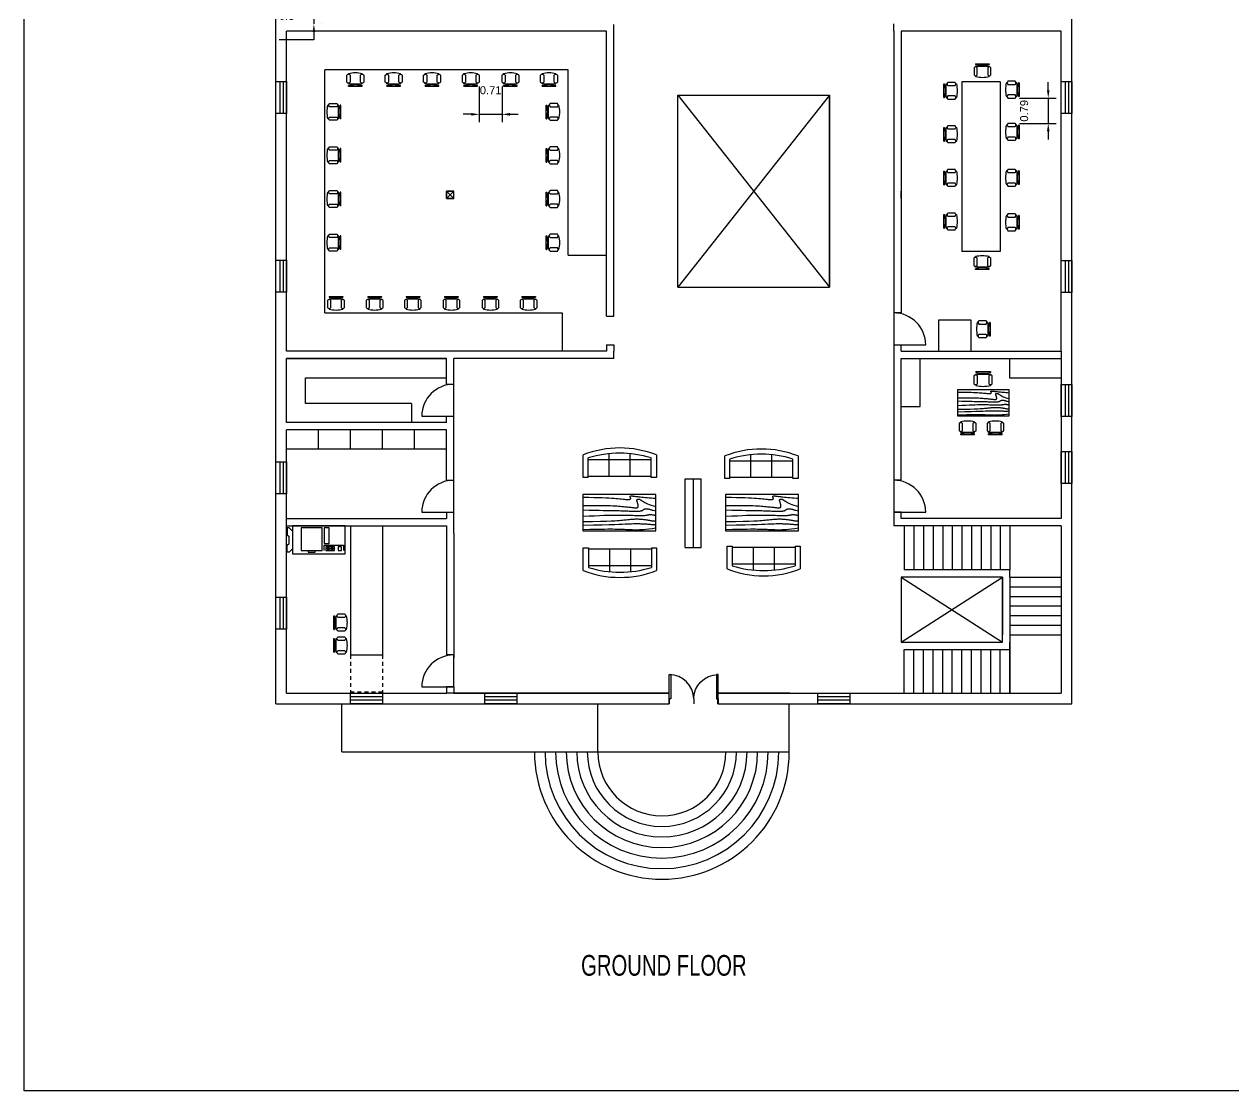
# Model space of a CAD drawing. Header units: millimetres. Extents: x 8996.5 to 9094.2, y 3476.8 to 3533.3.
# Drawn here: x 8996.48 to 9034.27, y 3476.77 to 3510.11 of the extents above; entities that cross this region are included whole.
import ezdxf

# ---------------------------------------------------------------- set-up
doc = ezdxf.new("R2010")
doc.units = ezdxf.units.MM
doc.linetypes.add('ACAD_ISO02W100', pattern=[15, 12, -3])
doc.layers.add('bulb', color=21, linetype='Continuous')
doc.styles.get("Standard").update_dxf_attribs({"font": 'arial.ttf'})
doc.styles.add('Style2', font='arial.ttf', dxfattribs={"height": 0.2})
doc.dimstyles.new('ISO-25', dxfattribs={"dimtxt": 0.25, "dimasz": 0.25, "dimexe": 0.25, "dimexo": 0.25, "dimtad": 3, "dimtoh": 1, "dimdsep": 46, "dimtxsty": 'Standard', "dimcen": 2.5, "dimadec": 0, "dimazin": 0, "dimtfac": 1, "dimtmove": 0, "dimatfit": 3, "dimfxl": 1, "dimarcsym": 0})

# ---------------------------------------------------------------- blocks, each defined once
blk = doc.blocks.new('Table - Rectangular Woodgrain 60 x 30 in.')
at = {"linetype": 'Continuous'}
for p, q in [((0, 0), (0, -30)), ((60, 0), (0, 0)), ((60, -30), (60, 0)), ((0, -30), (60, -30))]:
    blk.add_line(p, q, dxfattribs=at)
for points in [[(0, -2.4), (4.8155, -2.418), (9.0302, -2.4688), (12.709, -2.5477), (15.9167, -2.65), (18.7181, -2.7711), (21.1781, -2.9063), (23.3616, -3.0508), (25.3333, -3.2), (27.1477, -3.3495), (28.8172, -3.4958), (30.3437, -3.636), (31.7291, -3.7667), (32.9756, -3.8849), (34.0849, -3.9875), (35.059, -4.0714), (35.9, -4.1334), (36.6114, -4.1711), (37.2041, -4.1854), (37.6906, -4.1779), (38.0833, -4.15), (38.3948, -4.1034), (38.6375, -4.0396), (38.8239, -3.9602), (38.9666, -3.8667), (39.0764, -3.7608), (39.1573, -3.6448), (39.2116, -3.521), (39.2416, -3.3917), (39.2498, -3.2593), (39.2385, -3.1261), (39.21, -2.9944), (39.1666, -2.8667), (39.111, -2.7447), (39.0468, -2.6281), (38.978, -2.5163), (38.9083, -2.4083), (38.8418, -2.3035), (38.7823, -2.201), (38.7337, -2.1001), (38.7, -2), (38.6844, -1.9003), (38.6875, -1.8021), (38.7094, -1.707), (38.75, -1.6167), (38.8094, -1.5326), (38.8875, -1.4563), (38.9844, -1.3893), (39.1, -1.3333), (39.2351, -1.2896), (39.3937, -1.2583), (39.5804, -1.2396), (39.8, -1.2333), (40.057, -1.2396), (40.3562, -1.2583), (40.7023, -1.2896), (41.1, -1.3333), (41.5547, -1.3895), (42.0755, -1.4573), (42.6721, -1.5361), (43.3542, -1.625), (44.1316, -1.7233), (45.014, -1.8302), (46.0114, -1.9449), (47.1333, -2.0667), (48.3862, -2.1947), (49.7625, -2.3281), (51.2513, -2.4663), (52.8416, -2.6083), (54.5226, -2.7535), (56.2833, -2.9011), (58.1127, -3.0501), (60, -3.2)], [(0, -9.2), (6.5759, -9.0858), (11.9385, -9.0365), (16.2527, -9.0418), (19.6833, -9.0917), (22.3952, -9.1759), (24.5531, -9.2844), (26.322, -9.4069), (27.8666, -9.5333), (29.3241, -9.6553), (30.7203, -9.7719), (32.0532, -9.8837), (33.3208, -9.9917), (34.5213, -10.0965), (35.6526, -10.199), (36.7128, -10.2999), (37.7, -10.4), (38.6129, -10.4996), (39.4531, -10.5969), (40.223, -10.6895), (40.925, -10.775), (41.5613, -10.8512), (42.1344, -10.9156), (42.6465, -10.966), (43.1, -11), (43.4976, -11.0158), (43.8437, -11.0136), (44.143, -10.9942), (44.4, -10.9583), (44.6195, -10.9069), (44.8062, -10.8406), (44.9648, -10.7603), (45.1, -10.6667), (45.2155, -10.5598), (45.3114, -10.4365), (45.3871, -10.2929), (45.4416, -10.125), (45.4743, -9.929), (45.4844, -9.7011), (45.4709, -9.4371), (45.4333, -9.1333), (45.3716, -8.7883), (45.2896, -8.4104), (45.1919, -8.0107), (45.0833, -7.6), (44.9685, -7.1893), (44.8521, -6.7896), (44.7388, -6.4117), (44.6333, -6.0667), (44.54, -5.7628), (44.4614, -5.4979), (44.4001, -5.2675), (44.3583, -5.0667), (44.3384, -4.8909), (44.3427, -4.7354), (44.3736, -4.5956), (44.4333, -4.4667), (44.5236, -4.3453), (44.6427, -4.2333), (44.7884, -4.1339), (44.9583, -4.05), (45.1501, -3.9849), (45.3614, -3.9417), (45.59, -3.9234), (45.8333, -3.9333), (46.0915, -3.9749), (46.3734, -4.0531), (46.6906, -4.1736), (47.0542, -4.3417), (47.4756, -4.5629), (47.9661, -4.8427), (48.5372, -5.1866), (49.2, -5.6), (49.9676, -6.0844), (50.8594, -6.625), (51.8965, -7.2031), (53.1, -7.8), (54.491, -8.3969), (56.0906, -8.975), (57.9199, -9.5156), (60, -10)], [(0, -12.8), (5.1847, -12.9322), (9.6213, -13.0323), (13.3963, -13.1059), (16.5958, -13.1583), (19.3063, -13.1952), (21.614, -13.2219), (23.6054, -13.2439), (25.3666, -13.2667), (26.9728, -13.2947), (28.4531, -13.3281), (29.8256, -13.3663), (31.1083, -13.4083), (32.3191, -13.4535), (33.476, -13.501), (34.597, -13.5501), (35.7, -13.6), (36.7984, -13.6497), (37.8875, -13.6979), (38.9578, -13.743), (40, -13.7833), (41.0047, -13.8174), (41.9625, -13.8438), (42.864, -13.8607), (43.7, -13.8667), (44.4631, -13.8604), (45.1552, -13.8417), (45.7801, -13.8104), (46.3416, -13.7667), (46.8439, -13.7104), (47.2906, -13.6417), (47.6858, -13.5604), (48.0333, -13.4667), (48.3375, -13.3608), (48.6042, -13.2448), (48.8396, -13.121), (49.05, -12.9917), (49.2417, -12.8593), (49.4208, -12.7261), (49.5937, -12.5944), (49.7667, -12.4667), (49.9452, -12.3451), (50.1323, -12.2313), (50.3303, -12.1268), (50.5416, -12.0333), (50.7686, -11.9524), (51.0135, -11.8854), (51.2788, -11.8341), (51.5666, -11.8), (51.8785, -11.7843), (52.2116, -11.7865), (52.562, -11.8059), (52.926, -11.8417), (53.2998, -11.8931), (53.6795, -11.9594), (54.0614, -12.0397), (54.4416, -12.1333), (54.8223, -12.2401), (55.2293, -12.3625), (55.6942, -12.5037), (56.2489, -12.6667), (56.9251, -12.8547), (57.7545, -13.0708), (58.7689, -13.3182), (60, -13.6)], [(0, -18), (5.124, -17.7273), (9.6609, -17.5057), (13.6705, -17.3303), (17.2125, -17.1958), (20.3467, -17.0973), (23.1328, -17.0297), (25.6307, -16.9878), (27.9, -16.9667), (29.9928, -16.9617), (31.9302, -16.9703), (33.7254, -16.9907), (35.3917, -17.0208), (36.9423, -17.0588), (38.3906, -17.1026), (39.7499, -17.1503), (41.0333, -17.2), (42.2519, -17.2496), (43.4073, -17.2969), (44.4986, -17.3395), (45.525, -17.375), (46.4858, -17.4012), (47.3802, -17.4156), (48.2074, -17.416), (48.9667, -17.4), (49.6583, -17.3662), (50.2872, -17.3167), (50.8595, -17.2547), (51.3812, -17.1833), (51.8584, -17.1057), (52.2971, -17.025), (52.7034, -16.9443), (53.0833, -16.8667), (53.443, -16.7951), (53.789, -16.7313), (54.128, -16.6768), (54.4666, -16.6334), (54.8115, -16.6024), (55.1693, -16.5854), (55.5465, -16.5841), (55.95, -16.6), (56.3828, -16.6337), (56.8346, -16.6823), (57.2915, -16.7418), (57.7396, -16.8084), (58.165, -16.878), (58.5539, -16.9469), (58.8924, -17.0111), (59.1666, -17.0667), (59.3679, -17.1107), (59.5078, -17.1438), (59.6032, -17.1675), (59.6708, -17.1833), (59.7275, -17.193), (59.7901, -17.1979), (59.8753, -17.1998), (60, -17.2)], [(0, -22.4), (8.0098, -22.2501), (14.4094, -22.1011), (19.4168, -21.9535), (23.25, -21.8083), (26.1269, -21.6663), (28.2656, -21.5281), (29.884, -21.3947), (31.2, -21.2667), (32.3967, -21.1448), (33.5172, -21.0292), (34.5697, -20.9198), (35.5625, -20.8167), (36.5037, -20.7198), (37.4015, -20.6292), (38.2642, -20.5448), (39.1, -20.4667), (39.9164, -20.3951), (40.7187, -20.3313), (41.5117, -20.2768), (42.3, -20.2333), (43.0883, -20.2024), (43.8812, -20.1854), (44.6836, -20.1841), (45.5, -20.2), (46.3328, -20.234), (47.1747, -20.2844), (48.0163, -20.3488), (48.8479, -20.425), (49.66, -20.5106), (50.4429, -20.6031), (51.1872, -20.7004), (51.8833, -20.8), (52.5246, -20.8999), (53.1166, -20.9995), (53.6681, -21.0983), (54.1875, -21.1958), (54.6834, -21.2919), (55.1646, -21.3859), (55.6394, -21.4777), (56.1167, -21.5667), (56.6028, -21.6515), (57.0961, -21.7266), (57.5929, -21.7852), (58.0896, -21.8208), (58.5823, -21.8268), (59.0674, -21.7964), (59.5412, -21.723), (60, -21.6)], [(0, -25.2), (8.6355, -25.0504), (15.7026, -24.9031), (21.4049, -24.7606), (25.9458, -24.625), (29.529, -24.4988), (32.3578, -24.3844), (34.6359, -24.284), (36.5667, -24.2), (38.3213, -24.1341), (39.9417, -24.0854), (41.437, -24.0523), (42.8167, -24.0333), (44.0901, -24.0268), (45.2667, -24.0313), (46.3557, -24.0451), (47.3667, -24.0667), (48.309, -24.0947), (49.1928, -24.1287), (50.0284, -24.168), (50.826, -24.2125), (51.5959, -24.2617), (52.3483, -24.3151), (53.0935, -24.3725), (53.8417, -24.4334), (54.6009, -24.497), (55.3699, -24.561), (56.1454, -24.6226), (56.9239, -24.6792), (57.7021, -24.7279), (58.4764, -24.7662), (59.2435, -24.7911), (60, -24.8)], [(0, -28.8), (5.6867, -28.6681), (10.45, -28.5698), (14.407, -28.5012), (17.675, -28.4584), (20.3711, -28.4374), (22.6125, -28.4344), (24.5164, -28.4455), (26.2, -28.4667), (27.762, -28.4947), (29.2276, -28.5281), (30.6033, -28.5663), (31.8958, -28.6084), (33.1118, -28.6535), (34.2578, -28.7011), (35.3405, -28.7501), (36.3666, -28.8), (37.3443, -28.8497), (38.288, -28.8974), (39.2137, -28.9412), (40.1375, -28.9792), (41.0753, -29.0093), (42.0432, -29.0297), (43.0572, -29.0384), (44.1333, -29.0333), (45.2936, -29.0114), (46.5843, -28.9641), (48.0579, -28.8816), (49.7666, -28.7542), (51.7629, -28.5721), (54.0989, -28.3255), (56.8272, -28.0048), (60, -27.6)]]:
    blk.add_lwpolyline(points, dxfattribs=at)
blk = doc.blocks.new('Chair - Desk')
at = {"linetype": 'Continuous'}
for p, q in [((-8.5, 0), (-8.5, -1)), ((-8.5, 0), (8.5, 0)), ((8.5, 0), (8.5, -1)), ((-10.5, -5), (-10.5, -14)), ((-8.5, -3), (-8.5, -4)), ((-8.5, -3), (8.5, -3)), ((-6.5, -14), (-6.5, -5)), ((-2, -3), (-2, -1.9355)), ((2, -1.9576), (2, -3)), ((6.5, -5), (6.5, -14)), ((8.5, -3), (8.5, -4)), ((10.5, -14), (10.5, -5)), ((-8.5, -15), (-8.5, -16)), ((8.5, -15), (8.5, -16))]:
    blk.add_line(p, q, dxfattribs=at)
for centre, radius, start, end in [((-8.5, -6.5), 2.5, 36.8699, 143.1301), ((0, 34.625), 36.625, 256.5803, 283.4197), ((8.5, -6.5), 2.5, 36.8699, 143.1301), ((-8.5, -12.5), 2.5, 216.8699, 323.1301), ((0, 19.625), 36.625, 256.5803, 283.4197), ((8.5, -12.5), 2.5, 216.8699, 323.1301)]:
    blk.add_arc(centre, radius, start, end, dxfattribs=at)
blk = doc.blocks.new('Sofa - Roundback 7 ft.')
at = {"linetype": 'Continuous'}
for p, q in [((-36.000027, -34), (-36.000027, -11.4696)), ((-35.999844, -13.3819), (35.9998, -13.3819)), ((-12.00002, -32.4421), (-12.00003, -6.5971)), ((11.99997, -32.4421), (11.99998, -6.5971)), ((35.99998, -34), (35.99998, -11.4696)), ((-36.000027, -32.4421), (35.99998, -32.4421))]:
    blk.add_line(p, q, dxfattribs=at)
for points in [[(-36.000027, -34), (-42.000027, -34), (-42.000027, -8)], [(41.99998, -8), (41.99998, -34), (35.99998, -34)]]:
    blk.add_lwpolyline(points, dxfattribs=at)
for centre, radius, start, end in [((0, -114.25), 114.25, 68.43141, 111.5686), ((-0.00001, -127.1968), 121.1968, 72.72033, 107.2797)]:
    blk.add_arc(centre, radius, start, end, dxfattribs=at)
blk = doc.blocks.new('Copy Machine')
at = {"linetype": 'Continuous'}
for p, q in [((0, 0), (0, -16)), ((30, 0), (0, 0)), ((30, -16), (30, 0)), ((-3, -1), (-3, -5)), ((-2, -1), (-3, -1)), ((-3, -5), (-2, -6)), ((0, -3), (-2, -1)), ((-2, -10), (-2, -6)), ((5, -1), (5, -14)), ((17, -1), (5, -1)), ((17, -14), (17, -1)), ((18, -1), (18, -10)), ((21, -1), (18, -1)), ((21, -10), (21, -1)), ((-3, -11), (-2, -10)), ((-3, -15), (-3, -11)), ((0, -13), (-2, -15)), ((18, -10), (21, -10)), ((18, -14), (18, -11)), ((18, -11), (29, -11)), ((24, -12), (19, -12)), ((19, -12), (19, -14)), ((24, -13), (19, -13)), ((20, -12), (20, -14)), ((21, -14), (21, -12)), ((22, -12), (22, -14)), ((23, -14), (23, -12)), ((24, -14), (24, -12)), ((28, -12), (26, -12)), ((26, -12), (26, -14)), ((28, -14), (28, -12)), ((29, -11), (29, -14)), ((-2, -15), (-3, -15)), ((0, -16), (30, -16)), ((5, -14), (17, -14)), ((9, -14), (9, -15)), ((9, -15), (13, -15)), ((13, -15), (13, -14)), ((19, -14), (24, -14)), ((26, -14), (28, -14))]:
    blk.add_line(p, q, dxfattribs=at)
blk = doc.blocks.new('*D20')
at = {"layer": 'bulb', "color": 0, "lineweight": -2, "transparency": 16777216}
for p, q in [((9005.531, 3511.169), (9005.531, 3511.419)), ((9005.531, 3510.919), (9005.531, 3510.115)), ((9005.78, 3510.919), (9005.781, 3510.919)), ((9005.531, 3509.865), (9005.531, 3509.615)), ((9005.78, 3510.115), (9005.781, 3510.115)), ((9005.531, 3509.615), (9004.45, 3509.615))]:
    blk.add_line(p, q, dxfattribs=at)
at = {"layer": 'bulb', "color": 0, "transparency": 16777216}
for points in [[(9005.489, 3511.169), (9005.573, 3511.169), (9005.531, 3510.919)], [(9005.489, 3509.865), (9005.573, 3509.865), (9005.531, 3510.115)]]:
    blk.add_solid(points, dxfattribs=at)
at = {"layer": 'Defpoints', "color": 0, "transparency": 16777216}
for p in [(9005.53, 3510.919), (9005.53, 3510.115), (9005.531, 3510.115)]:
    blk.add_point(p, dxfattribs=at)
at = {"layer": 'bulb', "color": 0, "transparency": 16777216, "insert": (9004.678, 3510.367), "char_height": 0.25, "attachment_point": 5}
blk.add_mtext('0.8', dxfattribs=at)
blk = doc.blocks.new('*D24')
at = {"layer": 'bulb', "color": 0, "lineweight": -2, "transparency": 16777216}
for p, q in [((9010.697, 3508.157), (9010.697, 3507.041)), ((9011.409, 3508.157), (9011.409, 3507.041)), ((9010.447, 3507.291), (9010.197, 3507.291)), ((9010.697, 3507.291), (9011.409, 3507.291)), ((9011.659, 3507.291), (9011.909, 3507.291))]:
    blk.add_line(p, q, dxfattribs=at)
at = {"layer": 'bulb', "color": 0, "transparency": 16777216}
for points in [[(9010.447, 3507.332), (9010.447, 3507.249), (9010.697, 3507.291)], [(9011.659, 3507.332), (9011.659, 3507.249), (9011.409, 3507.291)]]:
    blk.add_solid(points, dxfattribs=at)
at = {"layer": 'Defpoints', "color": 0, "transparency": 16777216}
for p in [(9010.697, 3508.407), (9011.409, 3508.407), (9011.409, 3507.291)]:
    blk.add_point(p, dxfattribs=at)
at = {"layer": 'bulb', "color": 0, "transparency": 16777216, "insert": (9011.053, 3508.043), "char_height": 0.25, "attachment_point": 5}
blk.add_mtext('0.71', dxfattribs=at)
blk = doc.blocks.new('*D25')
at = {"layer": 'bulb', "color": 0, "lineweight": -2, "transparency": 16777216}
for p, q in [((9028.47, 3508.045), (9028.47, 3508.295)), ((9027.574, 3507.795), (9028.72, 3507.795)), ((9028.47, 3507.795), (9028.47, 3507.007)), ((9027.574, 3507.007), (9028.72, 3507.007)), ((9028.47, 3506.757), (9028.47, 3506.507))]:
    blk.add_line(p, q, dxfattribs=at)
at = {"layer": 'bulb', "color": 0, "transparency": 16777216}
for points in [[(9028.429, 3508.045), (9028.512, 3508.045), (9028.47, 3507.795)], [(9028.429, 3506.757), (9028.512, 3506.757), (9028.47, 3507.007)]]:
    blk.add_solid(points, dxfattribs=at)
at = {"layer": 'Defpoints', "color": 0, "transparency": 16777216}
for p in [(9027.324, 3507.795), (9027.324, 3507.007), (9028.47, 3507.007)]:
    blk.add_point(p, dxfattribs=at)
at = {"layer": 'bulb', "color": 0, "transparency": 16777216, "insert": (9027.718, 3507.401), "char_height": 0.25, "attachment_point": 5, "rotation": 90}
blk.add_mtext('0.79', dxfattribs=at)
blk = doc.blocks.new('*U2')
for p, q in [((0, 0), (0, -6)), ((30, 0), (30, -6))]:
    blk.add_line(p, q)
blk.add_lwpolyline([(0, 0), (0, 30), (1.75, 30), (1.75, 0)], close=True)
blk.add_arc((0, 0), 30, 0, 90)

msp = doc.modelspace()

# ---------------------------------------------------------------- linework, layer by layer
for p, q in [((9004.342, 3488.865), (9004.342, 3520.595)), ((9029.202, 3488.865), (9029.202, 3520.595)), ((9004.672, 3499.885), (9004.672, 3509.885)), ((9014.672, 3509.885), (9004.672, 3509.885)), ((9009.902, 3509.885), (9009.672, 3509.885)), ((9014.672, 3500.985), (9014.672, 3509.885)), ((9014.672, 3509.885), (9014.672, 3509.885)), ((9014.902, 3509.885), (9014.902, 3510.103)), ((9014.902, 3500.985), (9014.902, 3509.885)), ((9023.642, 3509.885), (9023.642, 3510.115)), ((9023.642, 3509.885), (9023.642, 3501.085)), ((9028.872, 3509.885), (9023.872, 3509.885)), ((9023.872, 3509.885), (9023.872, 3501.085)), ((9028.872, 3499.885), (9028.872, 3509.885)), ((9005.872, 3501.085), (9005.872, 3508.685)), ((9013.472, 3508.685), (9005.872, 3508.685)), ((9013.472, 3502.885), (9013.472, 3508.685)), ((9026.972, 3508.305), (9025.772, 3508.305)), ((9025.772, 3508.305), (9025.772, 3503.005)), ((9026.972, 3508.305), (9026.972, 3503.005)), ((9016.902, 3501.885), (9016.902, 3507.885)), ((9016.902, 3507.885), (9021.642, 3507.885)), ((9016.902, 3507.885), (9021.642, 3501.885)), ((9021.642, 3507.885), (9016.902, 3501.885)), ((9021.642, 3507.885), (9021.642, 3501.885)), ((9021.642, 3501.885), (9021.642, 3507.885)), ((9009.672, 3504.655), (9009.672, 3504.885)), ((9009.902, 3504.885), (9009.672, 3504.885)), ((9009.902, 3504.655), (9009.672, 3504.655)), ((9009.902, 3504.655), (9009.902, 3504.885)), ((9023.642, 3504.885), (9023.642, 3504.655)), ((9023.872, 3504.655), (9023.872, 3504.885)), ((9013.472, 3502.885), (9014.672, 3502.885)), ((9026.972, 3503.005), (9025.772, 3503.005)), ((9016.902, 3501.885), (9021.642, 3501.885)), ((9005.872, 3501.085), (9013.284, 3501.085)), ((9013.284, 3501.084), (9013.284, 3501.085)), ((9013.284, 3501.084), (9013.284, 3499.885)), ((9023.642, 3501.085), (9023.642, 3500.085)), ((9025.049, 3499.885), (9025.049, 3500.865)), ((9025.049, 3500.865), (9026.049, 3500.865)), ((9026.049, 3500.865), (9026.049, 3499.885)), ((9023.642, 3500.085), (9023.872, 3500.085)), ((9023.642, 3500.085), (9023.642, 3495.855)), ((9023.642, 3500.085), (9024.642, 3500.085)), ((9023.872, 3499.885), (9023.872, 3500.085)), ((9014.672, 3499.885), (9004.672, 3499.885)), ((9004.672, 3497.655), (9004.672, 3499.655)), ((9009.672, 3499.655), (9004.672, 3499.655)), ((9004.672, 3499.655), (9009.672, 3499.655)), ((9009.672, 3498.855), (9009.672, 3499.655)), ((9009.902, 3498.855), (9009.902, 3499.655)), ((9014.902, 3499.655), (9014.902, 3499.885)), ((9023.872, 3499.885), (9028.872, 3499.885)), ((9023.872, 3499.655), (9028.872, 3499.655)), ((9023.872, 3495.855), (9023.872, 3499.655)), ((9024.472, 3498.155), (9024.472, 3499.655)), ((9027.262, 3499.652), (9027.262, 3499.052)), ((9028.872, 3499.885), (9028.872, 3494.885)), ((9005.272, 3498.255), (9005.272, 3499.055)), ((9005.272, 3499.055), (9009.672, 3499.055)), ((9027.262, 3499.052), (9028.866, 3499.052)), ((9009.902, 3497.855), (9009.902, 3498.855)), ((9008.583, 3498.255), (9005.272, 3498.255)), ((9008.583, 3498.255), (9008.583, 3497.655)), ((9023.872, 3498.155), (9024.472, 3498.155)), ((9008.902, 3497.855), (9009.902, 3497.855)), ((9009.672, 3497.655), (9009.672, 3497.855)), ((9009.902, 3497.655), (9009.902, 3497.855)), ((9009.672, 3497.655), (9004.672, 3497.655)), ((9004.672, 3494.425), (9004.672, 3497.425)), ((9009.672, 3497.425), (9004.672, 3497.425)), ((9005.672, 3496.825), (9005.672, 3497.425)), ((9006.672, 3496.825), (9006.672, 3497.425)), ((9007.672, 3496.825), (9007.672, 3497.425)), ((9008.672, 3496.825), (9008.672, 3497.425)), ((9009.672, 3495.855), (9009.672, 3497.425)), ((9009.902, 3497.425), (9009.902, 3497.655)), ((9009.902, 3495.855), (9009.902, 3497.425)), ((9023.866, 3497.52), (9023.872, 3497.52)), ((9009.672, 3496.825), (9004.672, 3496.825)), ((9009.902, 3494.855), (9009.902, 3495.855)), ((9017.132, 3495.9), (9017.632, 3495.9)), ((9017.382, 3495.9), (9017.382, 3493.751)), ((9023.642, 3495.855), (9023.642, 3494.855)), ((9008.902, 3494.855), (9009.902, 3494.855)), ((9009.672, 3494.855), (9009.902, 3494.855)), ((9009.672, 3494.855), (9009.672, 3494.655)), ((9009.902, 3494.425), (9009.902, 3494.855)), ((9023.642, 3494.855), (9023.642, 3494.425)), ((9023.872, 3494.855), (9023.642, 3494.855)), ((9023.642, 3494.855), (9024.642, 3494.855)), ((9023.872, 3494.655), (9023.872, 3494.855)), ((9028.872, 3494.885), (9028.872, 3494.655)), ((9004.672, 3494.655), (9009.672, 3494.655)), ((9004.672, 3494.425), (9009.672, 3494.425)), ((9004.672, 3489.195), (9004.672, 3494.425)), ((9006.672, 3494.425), (9006.672, 3490.395)), ((9007.672, 3494.425), (9007.672, 3490.395)), ((9009.672, 3494.425), (9009.672, 3490.395)), ((9009.902, 3494.195), (9009.902, 3494.425)), ((9028.872, 3494.425), (9023.642, 3494.425)), ((9028.872, 3494.655), (9023.872, 3494.655)), ((9023.972, 3494.425), (9023.972, 3493.055)), ((9024.272, 3494.425), (9024.272, 3493.055)), ((9024.572, 3494.425), (9024.572, 3493.055)), ((9024.872, 3494.425), (9024.872, 3493.055)), ((9025.172, 3494.425), (9025.172, 3493.055)), ((9025.472, 3494.425), (9025.472, 3493.055)), ((9025.772, 3494.425), (9025.772, 3493.055)), ((9026.072, 3494.425), (9026.072, 3493.055)), ((9026.372, 3494.425), (9026.372, 3493.055)), ((9026.672, 3494.425), (9026.672, 3493.055)), ((9026.972, 3494.425), (9026.972, 3493.055)), ((9027.272, 3494.425), (9027.272, 3493.055)), ((9028.872, 3494.425), (9028.872, 3489.195)), ((9028.872, 3494.425), (9028.872, 3489.655)), ((9028.872, 3494.425), (9028.872, 3489.195)), ((9004.672, 3489.195), (9004.672, 3494.195)), ((9009.902, 3494.195), (9009.902, 3490.295)), ((9023.872, 3492.825), (9023.872, 3491.025)), ((9023.872, 3492.825), (9023.872, 3490.795)), ((9027.042, 3492.825), (9023.872, 3492.825)), ((9023.872, 3490.795), (9027.042, 3492.825)), ((9023.872, 3492.825), (9027.042, 3490.795)), ((9027.272, 3493.055), (9023.972, 3493.055)), ((9027.042, 3492.825), (9027.042, 3491.025)), ((9027.042, 3490.795), (9027.042, 3492.825)), ((9027.272, 3492.825), (9027.272, 3493.055)), ((9027.272, 3492.825), (9027.272, 3489.195)), ((9027.272, 3492.825), (9028.872, 3492.825)), ((9027.272, 3492.525), (9028.872, 3492.525)), ((9027.272, 3492.225), (9028.872, 3492.225)), ((9027.272, 3491.925), (9028.872, 3491.925)), ((9027.272, 3491.625), (9028.872, 3491.625)), ((9027.272, 3491.325), (9028.872, 3491.325)), ((9023.872, 3490.795), (9027.042, 3490.795)), ((9023.972, 3490.795), (9027.042, 3490.795)), ((9023.972, 3490.565), (9027.272, 3490.565)), ((9023.972, 3489.195), (9023.972, 3490.565)), ((9024.272, 3489.195), (9024.272, 3490.565)), ((9024.572, 3489.195), (9024.572, 3490.565)), ((9024.872, 3489.195), (9024.872, 3490.565)), ((9025.172, 3489.195), (9025.172, 3490.565)), ((9025.472, 3489.195), (9025.472, 3490.565)), ((9025.472, 3489.195), (9025.472, 3490.565)), ((9025.772, 3489.195), (9025.772, 3490.565)), ((9026.072, 3489.195), (9026.072, 3490.565)), ((9026.372, 3489.195), (9026.372, 3490.565)), ((9026.672, 3489.195), (9026.672, 3490.565)), ((9026.972, 3489.195), (9026.972, 3490.565)), ((9027.272, 3489.195), (9027.272, 3490.795)), ((9006.672, 3490.395), (9007.672, 3490.395)), ((9009.902, 3489.395), (9009.902, 3490.395)), ((9004.672, 3489.195), (9009.672, 3489.195)), ((9004.672, 3489.195), (9009.672, 3489.195)), ((9008.902, 3489.395), (9009.902, 3489.395)), ((9009.672, 3489.395), (9009.672, 3489.195)), ((9009.902, 3489.395), (9009.902, 3489.195)), ((9009.902, 3489.195), (9016.632, 3489.195)), ((9009.902, 3489.195), (9016.632, 3489.195)), ((9016.632, 3489.195), (9009.902, 3489.195)), ((9009.902, 3489.195), (9011.902, 3489.195)), ((9018.158, 3489.195), (9020.402, 3489.195)), ((9018.158, 3489.195), (9020.402, 3489.195)), ((9020.402, 3489.195), (9018.158, 3489.195)), ((9020.402, 3489.195), (9028.872, 3489.195)), ((9004.342, 3488.865), (9016.632, 3488.865)), ((9006.402, 3487.365), (9006.402, 3488.865)), ((9014.402, 3487.365), (9014.402, 3488.865)), ((9018.152, 3488.865), (9029.202, 3488.865)), ((9020.382, 3487.365), (9020.382, 3488.865)), ((9006.402, 3487.365), (9020.382, 3487.365))]:
    msp.add_line(p, q)
at = {"color": 1}
for p, q in [((9009.672, 3504.885), (9009.672, 3504.655)), ((9009.672, 3504.885), (9009.902, 3504.885)), ((9009.672, 3504.885), (9009.902, 3504.655)), ((9009.902, 3504.885), (9009.672, 3504.655)), ((9009.672, 3504.655), (9009.902, 3504.655)), ((9009.902, 3504.655), (9009.902, 3504.885)), ((9009.902, 3504.655), (9009.902, 3504.885))]:
    msp.add_line(p, q, dxfattribs=at)
at = {"linetype": 'ACAD_ISO02W100', "ltscale": 0.01}
for p, q in [((9006.672, 3490.395), (9006.672, 3489.195)), ((9007.672, 3490.395), (9007.672, 3489.195)), ((9006.672, 3489.242), (9007.672, 3489.242))]:
    msp.add_line(p, q, dxfattribs=at)
for centre, radius, start, end in [((9023.642, 3500.085), 1, 0, 90), ((9009.902, 3497.855), 1, 90, 180), ((9009.902, 3494.855), 1, 90, 180), ((9023.642, 3494.855), 1, 0, 90), ((9009.902, 3489.395), 1, 90, 180), ((9016.402, 3487.365), 3.98, 180, 0), ((9016.402, 3487.365), 3.65, 180, 0), ((9016.402, 3487.365), 3.32, 180, 0), ((9016.402, 3487.365), 2.99, 180, 0), ((9016.402, 3487.365), 2.66, 180, 0), ((9016.402, 3487.365), 2.33, 180, 0), ((9016.402, 3487.365), 2, 180, 0)]:
    msp.add_arc(centre, radius, start, end)
at = {"layer": 'bulb', "color": 0}
for p, q in [((9009.902, 3490.395), (9009.672, 3490.395)), ((9016.632, 3488.865), (9016.632, 3489.195))]:
    msp.add_line(p, q, dxfattribs=at)
at = {"layer": 'bulb'}
msp.add_lwpolyline([(8996.482, 3533.326), (9094.185, 3533.326), (9094.185, 3476.77), (8996.482, 3476.77)], close=True, dxfattribs=at)
at = {"layer": 'Defpoints'}
for p, q in [((9004.472, 3508.318), (9004.472, 3507.318)), ((9004.572, 3508.318), (9004.572, 3507.318)), ((9029.002, 3508.317), (9029.002, 3507.317)), ((9029.102, 3508.317), (9029.102, 3507.317)), ((9004.472, 3502.729), (9004.472, 3501.729)), ((9004.572, 3502.729), (9004.572, 3501.729)), ((9029.002, 3502.725), (9029.002, 3501.725)), ((9029.102, 3502.725), (9029.102, 3501.725)), ((9014.672, 3500.985), (9014.902, 3500.985)), ((9023.872, 3501.085), (9023.642, 3501.085)), ((9014.672, 3500.085), (9014.902, 3500.085)), ((9014.672, 3500.085), (9014.672, 3499.885)), ((9014.902, 3500.085), (9014.902, 3499.885)), ((9014.902, 3499.655), (9009.902, 3499.655)), ((9009.672, 3498.855), (9009.902, 3498.855)), ((9029.002, 3498.849), (9029.002, 3497.849)), ((9029.102, 3498.849), (9029.102, 3497.849)), ((9009.672, 3497.855), (9009.902, 3497.855)), ((9029.002, 3496.754), (9029.002, 3495.754)), ((9029.102, 3496.754), (9029.102, 3495.754)), ((9004.472, 3496.425), (9004.472, 3495.425)), ((9004.572, 3496.425), (9004.572, 3495.425)), ((9009.672, 3495.855), (9009.902, 3495.855)), ((9017.132, 3493.751), (9017.132, 3495.9)), ((9017.632, 3493.751), (9017.632, 3495.9)), ((9023.872, 3495.855), (9023.642, 3495.855)), ((9017.132, 3493.751), (9017.632, 3493.751)), ((9004.472, 3492.195), (9004.472, 3491.195)), ((9004.572, 3492.195), (9004.572, 3491.195)), ((9027.272, 3491.025), (9028.872, 3491.025)), ((9006.672, 3489.095), (9007.672, 3489.095)), ((9009.902, 3489.395), (9009.672, 3489.395)), ((9009.902, 3489.195), (9009.672, 3489.195)), ((9010.872, 3489.095), (9011.872, 3489.095)), ((9018.152, 3488.865), (9018.158, 3489.195)), ((9021.272, 3489.095), (9022.272, 3489.095)), ((9006.672, 3488.995), (9007.672, 3488.995)), ((9010.872, 3488.995), (9011.872, 3488.995)), ((9021.272, 3488.995), (9022.272, 3488.995))]:
    msp.add_line(p, q, dxfattribs=at)
for points in [[(9004.342, 3508.318), (9004.672, 3508.318), (9004.672, 3507.318), (9004.342, 3507.318)], [(9028.872, 3508.317), (9029.202, 3508.317), (9029.202, 3507.317), (9028.872, 3507.317)], [(9004.342, 3502.729), (9004.672, 3502.729), (9004.672, 3501.729), (9004.342, 3501.729)], [(9028.872, 3502.725), (9029.202, 3502.725), (9029.202, 3501.725), (9028.872, 3501.725)], [(9028.872, 3498.849), (9029.202, 3498.849), (9029.202, 3497.849), (9028.872, 3497.849)], [(9028.872, 3496.754), (9029.202, 3496.754), (9029.202, 3495.754), (9028.872, 3495.754)], [(9004.342, 3496.425), (9004.672, 3496.425), (9004.672, 3495.425), (9004.342, 3495.425)], [(9004.342, 3492.195), (9004.672, 3492.195), (9004.672, 3491.195), (9004.342, 3491.195)], [(9006.672, 3488.865), (9006.672, 3489.195), (9007.672, 3489.195), (9007.672, 3488.865)], [(9010.872, 3488.865), (9010.872, 3489.195), (9011.872, 3489.195), (9011.872, 3488.865)], [(9021.272, 3488.865), (9021.272, 3489.195), (9022.272, 3489.195), (9022.272, 3488.865)]]:
    msp.add_lwpolyline(points, close=True, dxfattribs=at)

# ---------------------------------------------------------------- block references
for name, p, xscale, yscale, zscale in [('Chair - Desk', (9026.416, 3508.873), 0.0251082784524486, 0.0251082784524486, 0.0251082784524486), ('Chair - Desk', (9006.222, 3501.601), 0.0251082784524486, 0.0251082784524486, 0.0251082784524486), ('Chair - Desk', (9007.427, 3501.601), 0.0251082784524486, 0.0251082784524486, 0.0251082784524486), ('Chair - Desk', (9008.622, 3501.601), 0.0251082784524486, 0.0251082784524486, 0.0251082784524486), ('Chair - Desk', (9009.829, 3501.601), 0.0251082784524486, 0.0251082784524486, 0.0251082784524486), ('Chair - Desk', (9011.047, 3501.601), 0.0251082784524486, 0.0251082784524486, 0.0251082784524486), ('Chair - Desk', (9012.24, 3501.601), 0.0251082784524486, 0.0251082784524486, 0.0251082784524486), ('Chair - Desk', (9026.435, 3499.252), 0.0272633732328774, 0.0272633732328774, 0.0272633732328774), ('Table - Rectangular Woodgrain 60 x 30 in.', (9025.634, 3498.676), 0.0269615468371087, 0.0269615468371087, 0.0269615468371087), ('Sofa - Roundback 7 ft.', (9015.084, 3496.863), 0.0272536129475256, 0.0272536129475256, 0.0272536129475256), ('Sofa - Roundback 7 ft.', (9019.509, 3496.83), 0.0272536129475256, 0.0272536129475256, 0.0272536129475256), ('Table - Rectangular Woodgrain 60 x 30 in.', (9013.934, 3495.412), 0.038033547921926, 0.038033547921926, 0.038033547921926), ('Table - Rectangular Woodgrain 60 x 30 in.', (9018.391, 3495.412), 0.038033547921926, 0.038033547921926, 0.038033547921926), ('Copy Machine', (9004.863, 3494.425), 0.054766393540073, 0.054766393540073, 0.054766393540073), ('*U2', (9016.632, 3489.017), 0.0254, 0.0254, 0.0254), ('*U2', (9018.156, 3489.017), -0.0254, 0.0254, 0.0254)]:
    msp.add_blockref(name, p, dxfattribs=dict(xscale=xscale, yscale=yscale, zscale=zscale))
for name, p, xscale, yscale, zscale, rotation in [('Chair - Desk', (9006.824, 3508.168), -0.0251082784524486, 0.0251082784524486, 0.0251082784524486, 180), ('Chair - Desk', (9008.025, 3508.168), -0.0251082784524486, 0.0251082784524486, 0.0251082784524486, 180), ('Chair - Desk', (9009.223, 3508.168), -0.0251082784524486, 0.0251082784524486, 0.0251082784524486, 180), ('Chair - Desk', (9010.433, 3508.168), -0.0251082784524486, 0.0251082784524486, 0.0251082784524486, 180), ('Chair - Desk', (9011.672, 3508.168), -0.0251082784524486, 0.0251082784524486, 0.0251082784524486, 180), ('Chair - Desk', (9012.876, 3508.168), -0.0251082784524486, 0.0251082784524486, 0.0251082784524486, 180), ('Chair - Desk', (9027.563, 3508.059), 0.0251082784524486, 0.0251082784524486, 0.0251082784524486, 270), ('Chair - Desk', (9025.208, 3508.027), 0.0251082784524486, 0.0251082784524486, 0.0251082784524486, 90), ('Chair - Desk', (9006.372, 3507.367), -0.0251082784524486, 0.0251082784524486, 0.0251082784524486, 270), ('Chair - Desk', (9012.784, 3507.367), 0.0251082784524486, 0.0251082784524486, 0.0251082784524486, 90.00000000000003), ('Chair - Desk', (9025.208, 3506.67), 0.0251082784524486, 0.0251082784524486, 0.0251082784524486, 90), ('Chair - Desk', (9027.563, 3506.743), 0.0251082784524486, 0.0251082784524486, 0.0251082784524486, 270), ('Chair - Desk', (9006.372, 3506.009), -0.0251082784524486, 0.0251082784524486, 0.0251082784524486, 270), ('Chair - Desk', (9012.784, 3506.009), 0.0251082784524486, 0.0251082784524486, 0.0251082784524486, 90.00000000000003), ('Chair - Desk', (9025.208, 3505.305), 0.0251082784524486, 0.0251082784524486, 0.0251082784524486, 90), ('Chair - Desk', (9027.563, 3505.307), 0.0251082784524486, 0.0251082784524486, 0.0251082784524486, 270), ('Chair - Desk', (9006.372, 3504.644), -0.0251082784524486, 0.0251082784524486, 0.0251082784524486, 270), ('Chair - Desk', (9012.784, 3504.644), 0.0251082784524486, 0.0251082784524486, 0.0251082784524486, 90.00000000000003), ('Chair - Desk', (9025.208, 3503.942), 0.0251082784524486, 0.0251082784524486, 0.0251082784524486, 90), ('Chair - Desk', (9027.563, 3503.918), 0.0251082784524486, 0.0251082784524486, 0.0251082784524486, 270), ('Chair - Desk', (9006.372, 3503.281), -0.0251082784524486, 0.0251082784524486, 0.0251082784524486, 270), ('Chair - Desk', (9012.784, 3503.281), 0.0251082784524486, 0.0251082784524486, 0.0251082784524486, 90.00000000000003), ('Chair - Desk', (9026.412, 3502.441), 0.0251082784524486, 0.0251082784524486, 0.0251082784524486, 180), ('Chair - Desk', (9026.656, 3500.574), 0.0251082784524486, 0.0251082784524486, 0.0251082784524486, 270), ('Chair - Desk', (9025.956, 3497.276), 0.0251082784524486, 0.0251082784524486, 0.0251082784524486, 180), ('Chair - Desk', (9026.822, 3497.276), 0.0251082784524486, 0.0251082784524486, 0.0251082784524486, 180), ('Sofa - Roundback 7 ft.', (9015.091, 3492.816), 0.0272536129475256, 0.0272536129475256, 0.0272536129475256, 180), ('Sofa - Roundback 7 ft.', (9019.58, 3492.868), 0.0272536129475256, 0.0272536129475256, 0.0272536129475256, 180), ('Chair - Desk', (9006.15, 3491.406), 0.0251082784524486, 0.0251082784524486, 0.0251082784524486, 90), ('Chair - Desk', (9006.15, 3490.689), 0.0251082784524486, 0.0251082784524486, 0.0251082784524486, 90)]:
    msp.add_blockref(name, p, dxfattribs=dict(xscale=xscale, yscale=yscale, zscale=zscale, rotation=rotation))

# ---------------------------------------------------------------- texts
at = {"color": 7, "true_color": 0xffffff, "style": 'Style2', "width": 0.7}
msp.add_text('GROUND FLOOR ', height=0.64759, rotation=0.0006, dxfattribs=at).set_placement((9013.877, 3480.368))

# ---------------------------------------------------------------- dimensions: what is measured, and where the dimension line sits
at = {"layer": 'bulb'}
dim = msp.add_linear_dim(base=(9005.531, 3510.115), p1=(9005.53, 3510.919), p2=(9005.53, 3510.115), angle=90, dimstyle='ISO-25', dxfattribs=at)
dim.commit()
dim.dimension.update_dxf_attribs({"geometry": '*D20', "text_midpoint": (9004.678, 3510.367)})
dim = msp.add_linear_dim(base=(9011.409, 3507.291), p1=(9010.697, 3508.407), p2=(9011.409, 3508.407), dimstyle='ISO-25', dxfattribs=at)
dim.commit()
dim.dimension.update_dxf_attribs({"geometry": '*D24', "text_midpoint": (9011.053, 3507.291), "dimtype": 160})
dim = msp.add_linear_dim(base=(9028.47, 3507.007), p1=(9027.324, 3507.795), p2=(9027.324, 3507.007), angle=90, dimstyle='ISO-25', dxfattribs=at)
dim.commit()
dim.dimension.update_dxf_attribs({"geometry": '*D25', "text_midpoint": (9028.47, 3507.401), "dimtype": 160})

doc.saveas('drawing.dxf')
